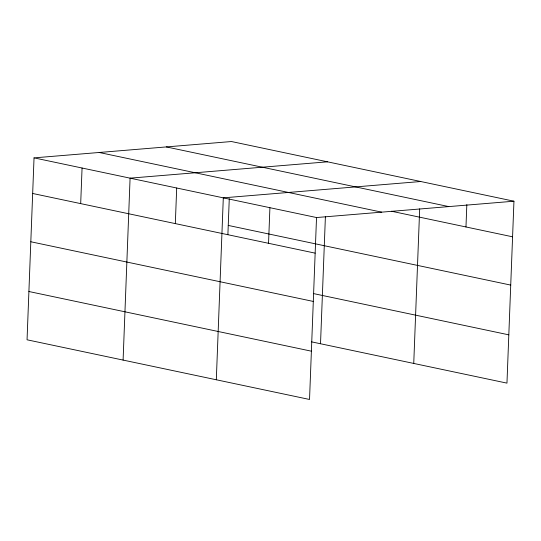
<?xml version="1.0" encoding="UTF-8"?>
<svg xmlns="http://www.w3.org/2000/svg" width="541" height="541" viewBox="0 0 541 541"><rect width="100%" height="100%" fill="white"/><g stroke="black" fill="none" stroke-linecap="round" stroke-linejoin="round"><path stroke-width="0.81" d="M34.036 157.871L27.05 339.795L309.533 399.468L316.526 217.543L34.036 157.871L231.467 141.532L513.95 201.205L506.964 383.129L311.569 341.858M80.69 203.619L82.063 168.014M123.098 360.083L130.083 178.158L327.508 161.82M175.325 223.609L176.691 188.004M216.312 379.775L223.305 197.85L420.729 181.512M227.889 234.699L229.269 198.784M268.546 243.301L269.912 207.697M320.522 343.745L325.405 216.576M413.743 363.437L419.681 208.84M465.97 226.963L466.829 204.606M316.526 217.543L513.95 201.205M166.317 146.922L448.8 206.594M391.562 211.247L512.584 236.809M99.192 152.481L381.675 212.153M228.241 225.421L510.724 285.093M32.67 193.475L315.153 253.147M313.422 293.567L508.817 334.845M30.817 241.759L313.3 301.432M28.903 291.511L311.386 351.183"/></g></svg>
